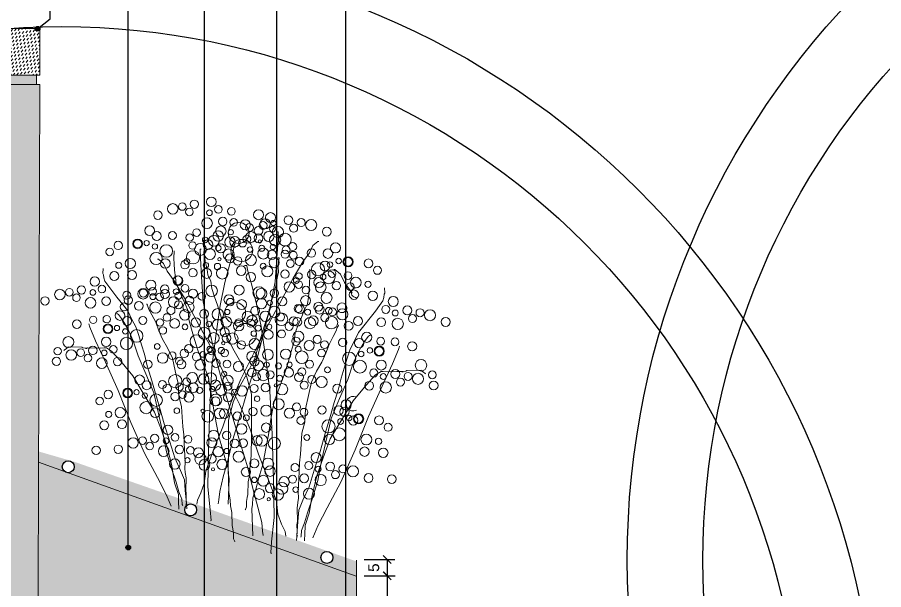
# Model space of a CAD drawing. Header units: metres. Extents: x -325 to 301, y -147 to 149.
# Drawn here: x 14.578 to 17.358, y 61.233 to 63.071 of the extents above; entities that cross this region are included whole.
import ezdxf

# ---------------------------------------------------------------- set-up
doc = ezdxf.new("R2010")
doc.units = ezdxf.units.M
doc.layers.get('Defpoints').update_dxf_attribs({"lineweight": 13})
doc.layers.add('-AUX-TWQ', color=1, linetype='Continuous', plot=False)
doc.layers.add('-AUX_MON', color=3, linetype='Continuous', plot=False)
doc.layers.add('0-TX-1_25', color=7, linetype='Continuous', true_color=0x3f4f7f)
for name, color, linetype in [('02-TRAÇ-D-linia 2', 251, 'Continuous'), ('10-DET-encoixinat', 37, 'Continuous'), ('10-DET_TERRENY_compactat', 252, 'Continuous')]:
    doc.layers.add(name, color=color, linetype=linetype)
doc.layers.add('03-TR-Paviment_08_Natural Stone Bleachers', color=7, linetype='Continuous', lineweight=5, true_color=0xafad9d)
doc.layers.add('3-TR tot_u', color=7, linetype='Continuous', lineweight=5, true_color=0x787878)
for name, color, linetype, lineweight in [('05-VEG-gris 50%', 253, 'Continuous', 18), ('1-CM', 7, 'Continuous', 0), ('2-L-secció', 1, 'Continuous', 0)]:
    doc.layers.add(name, color=color, linetype=linetype, lineweight=lineweight)
doc.styles.get("Standard").update_dxf_attribs({"font": 'arial.ttf'})
doc.dimstyles.new('ISO-25', dxfattribs={"dimtxt": 0.1, "dimasz": 0.1, "dimexe": 0.1, "dimexo": 0.1, "dimgap": 0.1, "dimtad": 1, "dimdec": 0, "dimlfac": 100, "dimzin": 9, "dimtxsty": 'Standard', "dimblk": 'OBLIQUE', "dimcen": 0.1, "dimadec": 0, "dimazin": 0, "dimtfac": 1, "dimtdec": 0, "dimtmove": 0, "dimatfit": 3, "dimldrblk": 'OBLIQUE', "dimfxl": 1, "dimarcsym": 0})

# ---------------------------------------------------------------- blocks, each defined once
blk = doc.blocks.new('ccddddddddddd')
for points in [[(92.17118508927524, 14.45525125507265), (92.1602315818891, 14.54284491715953), (92.14927795156837, 14.71803216030821), (92.08355653705075, 15.02460998017341), (91.9959279843606, 15.39688300667331), (91.9082994312048, 15.81295286351815), (91.77685660263523, 16.29471792606637), (91.64541377406567, 16.79838144592941), (91.49206380639225, 17.34584179753438), (91.36062097735703, 17.91520052356645), (91.22917814878747, 18.52835616283119), (91.11964245792478, 19.14151172060519), (91.09773531928658, 19.6451752409339), (91.08678181190044, 20.01744826603681), (91.08678181190044, 20.1926355920732), (91.10868894960731, 20.19263559160754)], [(90.23240342363715, 20.01744826603681), (90.25431056134403, 20.01744826603681), (90.35289262235165, 19.92985460348427), (90.41861403686926, 19.7765657347627), (90.55005686543882, 19.57947995234281), (90.74722110852599, 19.22910538315773), (90.96629249025136, 18.79113706946373), (91.22917814878747, 18.26557517424226), (91.51397094503045, 17.65241961786523), (91.77685660263523, 17.08306080941111), (91.97402084618807, 16.57939737197012), (92.12737081339583, 16.07573385164142), (92.32453505601734, 15.52827350096777), (92.45597788598388, 15.13410201761872), (92.47788502369076, 14.8713211119175), (92.54360643820837, 14.67423532949761), (92.60932785319164, 14.52094646031037), (92.62028148304671, 14.43335279775783)], [(92.63123499089852, 19.97365143429488), (92.6531421286054, 19.9736514352262), (92.64218862075359, 19.88605777220801), (92.63123499043286, 19.79846410965547), (92.63123499136418, 19.6889720717445), (92.60932785226032, 19.60137840919197), (92.59837434487417, 19.53568312060088), (92.57646720623598, 19.44808954047039), (92.5545600685291, 19.36049587745219), (92.53265293082222, 19.25100375711918), (92.46693151630461, 19.11961326375604), (92.44502437766641, 18.96632439503446), (92.3793029631488, 18.79113706946373), (92.31358154863119, 18.61594982631505), (92.24786013411358, 18.41886404342949), (92.18213872006163, 18.22177834343165), (92.11641730554402, 18.00279418611899), (91.96306733880192, 17.71811482310295), (91.78781023295596, 17.43343546055257), (91.65636740392074, 17.12685764115304), (91.54683171305805, 16.77648307196796), (91.53587808320299, 16.38231158908457), (91.52492457535118, 16.05383539479226), (91.51397094456479, 15.81295286351815), (91.51397094456479, 15.33118780050427), (91.52492457535118, 15.26549251191318), (91.53587808273733, 15.17789884936064), (91.53587808273733, 15.068406812381), (91.54683171305805, 15.00271152332425), (91.55778522137552, 14.93701631762087), (91.55778522090986, 14.67423532949761), (91.56873885169625, 14.60854012332857), (91.5796923590824, 14.52094646077603), (91.5796923590824, 14.41145442333072), (91.59064598940313, 14.37860673852265), (91.60159949725494, 14.35670836362988), (91.60159949678928, 14.3457591352053)], [(91.9630673378706, 19.84226094093174), (92.00688161421567, 19.84226094093174), (92.01783512206748, 19.75466727791354), (92.08355653658509, 19.49188628932461), (92.1711850897409, 19.09771488886327), (92.25881364196539, 18.61594982584938), (92.324535056483, 18.02469264343381), (92.39025647100061, 17.32394342357293), (92.41216360917315, 16.4699052516371), (92.41216360917315, 15.57207033177838), (92.40121010132134, 14.80562582332641), (92.33548868680373, 14.32386076077819), (92.31358154863119, 14.10487660346553), (92.324535056483, 14.09392737504095)], [(93.25558848958462, 19.73276890348643), (93.25558848958462, 19.56853080587462), (93.2446348592639, 19.45903868647292), (93.23368135187775, 19.3276481917128), (93.21177421323955, 19.17435932345688), (93.18986707506701, 19.04296882916242), (93.12414566101506, 18.91157833440229), (93.05842424603179, 18.75828946661204), (92.99270283151418, 18.62689897231758), (92.92698141699657, 18.473610103596), (92.90507427882403, 18.29842277802527), (92.83935286477208, 18.10133707756177), (92.77363145025447, 17.88235292071477), (92.68600289756432, 17.64147038944066), (92.57646720670164, 17.37868940085173), (92.46693151583895, 17.11590849515051), (92.40121010132134, 16.80933067528531), (92.33548868726939, 16.45895602367818), (92.26976727228612, 16.15237828623503), (92.20404585823417, 15.867698923219), (92.11641730554402, 15.60491793509573), (92.05069589149207, 15.38593377778307), (91.9849744765088, 15.21074645221233), (91.9740208457224, 15.07935604080558), (91.9630673378706, 14.99176237778738), (91.9630673378706, 14.45525125507265)], [(94.73401807900518, 19.31669904664159), (94.73401807947084, 19.20720692630857), (94.72306444868445, 19.18530855188146), (94.71211094036698, 19.11961326375604), (94.69020380219445, 19.05391805805266), (94.6244823881425, 18.9663243945688), (94.53685383545235, 18.85683235758916), (94.42731814458966, 18.72544186376035), (94.2958753160201, 18.57215299457312), (94.18633962515742, 18.44076250074431), (94.09871107293293, 18.26557517424226), (94.01108251977712, 18.11228630598634), (93.94536110479385, 17.93709898088127), (93.8796396907419, 17.74001328041777), (93.81391827668995, 17.54292749799788), (93.74819686170667, 17.30204496672377), (93.66056830901653, 17.061162434984), (93.57293975679204, 16.7764830715023), (93.46340406592935, 16.44800687720999), (93.353868374601, 16.09763222653419), (93.22242554603145, 15.72535920049995), (93.11288985563442, 15.39688300620764), (92.98144702613354, 15.13410201808438), (92.89381847390905, 14.93701631762087), (92.87191133527085, 14.71803216077387), (92.85000419709831, 14.52094646077603), (92.83905056677759, 14.41145442379639), (92.82809705892578, 14.3457591352053), (92.82809705939144, 14.33480998966843)], [(92.85000419756398, 14.42240356933326), (92.83905056724325, 14.45525125460699), (92.85000419709831, 14.52094646077603), (92.85000419709831, 14.65233695553616), (92.86095770495012, 14.71803216077387), (92.86095770541579, 14.9808131493628), (92.88286484358832, 15.09030518634245), (92.89381847390905, 15.17789884889498), (92.89381847390905, 15.30928934318945), (92.90477198176086, 15.44067983748391), (92.91572561208159, 15.57207033224404), (92.9266791199334, 15.70346082560718), (92.93763274978846, 15.87864806922153), (92.959539887961, 16.05383539479226), (92.98144702613354, 16.2509210947901), (93.00335416430607, 16.46990525256842), (93.06907557882369, 16.68888940894976), (93.09098271699622, 16.95167039800435), (93.15670413151383, 17.21445130370557), (93.22242554603145, 17.47723229182884), (93.33196123689413, 17.6962164491415), (93.44149692729115, 17.87140369229019), (93.52912548044696, 18.04659101786092), (93.59484689496458, 18.22177834343165), (93.68247544765472, 18.37506721215323), (93.74819686217234, 18.48455933155492), (93.77010400034487, 18.5502545372583), (93.78105750773102, 18.57215299457312), (93.79201113805175, 18.59405136900023), (93.79201113805175, 18.60500059742481)], [(92.91572561208159, 14.40050519490615), (92.92667911946774, 14.42240356933326), (92.93763275025412, 14.53189568873495), (93.00335416430607, 14.68518455792218), (93.06907557928935, 14.88227025792003), (93.17861126968637, 15.18884807731956), (93.28814696054906, 15.51732427207753), (93.37577551277354, 15.91149575449526), (93.59484689496458, 16.74363546911627), (93.77010400034487, 17.13780686911196), (93.94536110525951, 17.51007989514619), (94.0548967961222, 17.81665771501139), (94.16443248651922, 18.03564187232405), (94.29587531555444, 18.25462594628334), (94.38350386824459, 18.3641180661507), (94.40541100688279, 18.37506721215323), (94.41636451426893, 18.37506721261889)], [(93.15670413151383, 14.37860673805699), (93.26623982191086, 14.61948935221881), (93.46340406546369, 14.96986392093822), (93.74819686217234, 15.47352744080126), (94.0548967961222, 16.10858145449311), (94.33968959236518, 16.76553384354338), (94.6244823881425, 17.35679102642462), (94.84355376986787, 17.79475925769657), (94.97499659890309, 18.07943862024695), (94.99690373707563, 18.14513390883803)], [(92.99240053351969, 14.32386076077819), (92.99240053351969, 14.34575913567096), (93.00335416477174, 14.45525125460699), (93.01430767215788, 14.63043849822134), (93.10193622438237, 14.8713211119175), (93.1676576398313, 15.22169568063691), (93.27719332976267, 15.61586716352031), (93.40863615879789, 15.96624173223972), (93.56198612600565, 16.3385147578083), (94.04394316580147, 17.08306080941111), (94.30682882387191, 17.38963862881064), (94.50399306695908, 17.58672432973981), (94.61352875782177, 17.65241961786523), (94.6573430346325, 17.65241961693391), (94.74497158685699, 17.64147038897499), (95.00785724446177, 17.64147038944066), (95.02976438309997, 17.63052116055042), (95.05167152127251, 17.63052116055042)], [(94.74497158685699, 17.64147038897499), (95.10643942793831, 17.64147038850933), (95.12834656564519, 17.65241961739957), (95.41313936142251, 17.65241961786523), (95.41313936188817, 17.64147038897499), (95.43504650052637, 17.64147038897499), (95.43504650052637, 17.63052116008475), (95.44600000791252, 17.61957201454788), (95.45695363823324, 17.61957201454788), (95.45695363823324, 17.60862278658897), (95.47886077594012, 17.59767355816439), (95.48981428472325, 17.58672432880849), (95.50076791457832, 17.57577518327162)]]:
    blk.add_lwpolyline(points)
for centre, radius in [((92.50731832021847, 20.78011920209974), 0.09914972109653161), ((92.35396835301071, 20.62683025095612), 0.0797138132272792), ((92.8620486264117, 20.71819748636335), 0.08827586927244695), ((93.11398077663034, 20.6634514266625), 0.07971381322727139), ((93.31114502064884, 20.60870544845238), 0.1100385761945846), ((91.51054347259924, 20.53923658793792), 0.1038774050785438), ((92.08012906461954, 20.59398264810443), 0.07971381322727139), ((92.54017896577716, 20.5501858163625), 0.05896654791170974), ((92.9606308103539, 20.55395938875154), 0.07971381322727139), ((93.6178449545987, 20.466365726199), 0.08827588449571261), ((91.19289002986625, 20.37499849172309), 0.05475392728177474), ((91.3681471357122, 20.353100115899), 0.1078442209085107), ((91.78438276099041, 20.32025251351297), 0.1038774050785438), ((91.91582559002563, 20.14506518794224), 0.2190155618666085), ((92.02536128088832, 20.3640493452549), 0.0797138132272792), ((92.2553861704655, 20.37499849079177), 0.08828397434522552), ((92.58399324212223, 20.33120165998116), 0.1116622003345008), ((91.09430784732103, 20.18886201875284), 0.1179330192981251), ((91.28051858302206, 20.09031912824139), 0.1078442962242974), ((91.49958996474743, 20.19981116522104), 0.09029159687583978), ((91.65184901002795, 20.06842075381428), 0.1122136528435823), ((92.08012906461954, 20.15601441636682), 0.05474597743621246), ((92.34301472222432, 20.06842075381428), 0.1094920372972297), ((92.7963272118941, 20.12694030348212), 0.0797138132272792), ((93.78214843012393, 20.13788953144103), 0.100948621194932), ((90.94095788057894, 20.03557306807488), 0.131875252192638), ((91.4667291957885, 19.98082709126174), 0.03284760294668843), ((91.82819703733549, 19.93703025951982), 0.083391818526349), ((92.09108269494027, 19.94797948841006), 0.1094920372972297), ((92.93872367218137, 20.01744826603681), 0.07742317901411151), ((93.30019139032811, 20.0502958688885), 0.08341479203162756), ((93.6287984624505, 20.02839749492705), 0.09355456895831013), ((90.77556348359212, 19.89323342777789), 0.08359032011394589), ((91.19289003079757, 19.87133497092873), 0.05475392728177474), ((91.42291491990909, 19.83848736807704), 0.0619504096055185), ((92.33206121437252, 19.81658899364993), 0.05896647138640877), ((92.55113259609789, 19.88228419935331), 0.100948621194932), ((92.8730022571981, 19.85321016889066), 0.07742319637127354), ((93.42068071104586, 19.72181967506185), 0.1313904942115585), ((93.66165923094377, 19.80941333761439), 0.05583111220221605), ((93.83691633632407, 19.87510854331776), 0.05475392728177474), ((94.02312694909051, 19.85321016935632), 0.100948621194932), ((94.02312694909051, 19.85321016935632), 0.08552993772729109), ((94.4284090665169, 19.80941333761439), 0.08827588449571261), ((90.6233044383116, 19.58665560837835), 0.08830179011489034), ((90.92891338979825, 19.72899533063173), 0.083391818526349), ((91.20384353818372, 19.70709687424824), 0.0979638998719097), ((92.08012906461954, 19.60855406522751), 0.09355464613128266), ((93.6287984624505, 19.5575815779157), 0.1281631355179718), ((93.6287984624505, 19.5575815779157), 0.1281631355179718), ((94.6036661718972, 19.66707361536101), 0.0797138132272792), ((90.08658734429628, 19.50710891373456), 0.09914972109653161), ((92.98253794806078, 19.51378474617377), 0.05896654791170974), ((93.43163421889767, 19.45903868600726), 0.100948621194932), ((94.16552340891212, 19.43714031158015), 0.1078442209085107), ((89.5993650695309, 19.32097235973924), 0.07971381322727139), ((89.93323737708852, 19.35381996259093), 0.0797138132272792), ((90.11944799032062, 19.27717552846298), 0.05896654791170974), ((90.36042650975287, 19.32097235973924), 0.08827586927244695), ((90.62493505468592, 19.27813989901915), 0.06916781482529323), ((90.91905074194074, 19.31292547378689), 0.08759366280770564), ((91.29147209087387, 19.35672230552882), 0.1143168244103129), ((91.83915054472163, 19.35672230552882), 0.09914972109653161), ((92.2334790318273, 19.29102701693773), 0.1209383224137713), ((94.40650192834437, 19.39334348030388), 0.06385108598971867), ((89.54459728533402, 19.09103905688971), 0.0797138132272792), ((89.83465519361198, 19.10198820289224), 0.08828397434522552), ((90.1632622666657, 19.05819137161598), 0.1116622003345008), ((90.62432604283094, 19.10091247688979), 0.07971381322727139), ((90.82149028638378, 19.04616649914533), 0.1100385761945846), ((93.15546696865931, 19.10642892122269), 0.09914972109653161), ((94.12170913256705, 19.19625778030604), 0.09355468922416664), ((94.49413048103452, 19.1634100950323), 0.09355468922416664), ((90.47097607562318, 18.99142043991014), 0.07971381322727139), ((91.12819022033364, 18.90382677689195), 0.08827588449571261), ((91.39991686027497, 18.88590638805181), 0.1139313534327422), ((93.00211700191721, 18.95313997007906), 0.0797138132272792), ((93.4293061341159, 18.92029236769304), 0.08827586927244695), ((94.89874616917223, 19.0372787155211), 0.09914972109653161), ((90.95698824804276, 18.73876838758588), 0.0928042669996929), ((92.07780097937211, 18.74133146926761), 0.1038774050785438), ((92.64738657139242, 18.79607752989978), 0.07971381322727139), ((93.18832761468366, 18.87649553595111), 0.05896654791170974), ((93.52788831666112, 18.75605427054688), 0.07971381322727139), ((93.68123828433454, 18.86554630752653), 0.07971381322727139), ((93.87840252742171, 18.81080033024773), 0.1100385761945846), ((94.74539620196447, 18.88398976437747), 0.0797138132272792), ((94.93160681519657, 18.80734532978386), 0.05896654791170974), ((95.17258533509448, 18.85114216106012), 0.08827586927244695), ((95.42451748484746, 18.79639610135928), 0.07971381322727139), ((95.62168172886595, 18.74165012408048), 0.1100385761945846), ((91.1184052946046, 18.51517173880711), 0.1179330192981251), ((91.21698747761548, 18.70130821038038), 0.05475392728177474), ((91.39224458299577, 18.67940983595327), 0.1078442209085107), ((91.80848020780832, 18.64656223310158), 0.1038774050785438), ((91.93992303684354, 18.47137490753084), 0.2190155618666085), ((92.04945872724056, 18.69035906484351), 0.0797138132272792), ((92.90353481797501, 18.70130821038038), 0.08828397434522552), ((93.23214189056307, 18.65751137910411), 0.1116622003345008), ((94.18510246183723, 18.66846060752869), 0.08827588449571261), ((94.64681401941925, 18.63215800421312), 0.08828397434522552), ((94.97542109200731, 18.5883611724712), 0.1116622003345008), ((95.27116751810536, 18.68690406344831), 0.07971381322727139), ((95.92838166281581, 18.59931040136144), 0.08827588449571261), ((90.96505532739684, 18.36188278766349), 0.131875252192638), ((91.30461603077129, 18.41662884736434), 0.1078442962242974), ((91.523687412031, 18.5261208852753), 0.09029159687583978), ((91.67594645684585, 18.39473047340289), 0.1122136528435823), ((92.10422651190311, 18.48232413595542), 0.05474597743621246), ((92.99116337066516, 18.39473047340289), 0.1094920372972297), ((90.79966093041003, 18.21954314783216), 0.08359032011394589), ((91.49082664307207, 18.30713681038469), 0.03284760294668843), ((91.85229448415339, 18.26333997910842), 0.083391818526349), ((92.11518014175817, 18.27428920799866), 0.1094920372972297), ((93.19928124500439, 18.20859391894192), 0.100948621194932), ((93.3635847195983, 18.3290351848118), 0.0797138132272792), ((93.50598117848858, 18.21954314783216), 0.07742317901411151), ((93.86744889710099, 18.25239075068384), 0.08341479203162756), ((94.19605596922338, 18.23049237625673), 0.09355456895831013), ((94.3494059368968, 18.33998441323638), 0.100948621194932), ((94.62448251107708, 18.25462594581768), 0.07742319637127354), ((94.90927530638874, 18.23272757232189), 0.07743792491863587), ((90.95301083661616, 18.055305050686), 0.083391818526349), ((91.22794098593295, 18.03340659337118), 0.0979638998719097), ((91.21698747761548, 18.19764469005167), 0.05475392728177474), ((91.447012366727, 18.16479708813131), 0.0619504096055185), ((92.98020986327901, 18.14289871323854), 0.05896647138640877), ((93.44025976397097, 18.055305050686), 0.07742319637127354), ((94.40417384309694, 18.07720342511311), 0.05475392728177474), ((94.59038445679471, 18.05530505022034), 0.100948621194932), ((94.59038445679471, 18.05530505022034), 0.08552993772729109), ((95.2488358868286, 18.13418468041345), 0.09029159687583978), ((90.64740188512951, 17.91296532796696), 0.08830179011489034), ((92.10422651190311, 17.93486378435045), 0.09355464613128266), ((93.9879382182844, 17.92391455639154), 0.1313904942115585), ((94.22891673771665, 18.01150821940973), 0.05583111220221605), ((93.54979545529932, 17.71587962796912), 0.05896654791170974), ((94.19605596968904, 17.75967645877972), 0.1281631355179718), ((94.19605596968904, 17.75967645877972), 0.1281631355179718), ((94.62203529756516, 17.77874510781839), 0.09914972109653161), ((95.41313948435709, 17.7509624264203), 0.1143169033563484), ((90.51421286957338, 17.58087944658473), 0.131875252192638), ((90.85377357294783, 17.63562550675124), 0.1078442962242974), ((91.22510399948806, 17.61372713185847), 0.1122136528435823), ((91.56246991548687, 17.56578805856407), 0.1038774050785438), ((92.13205550750718, 17.62053411826491), 0.07971381322727139), ((92.40589479589835, 17.6533817211166), 0.0797138132272792), ((92.59210540866479, 17.57673728698865), 0.05896654791170974), ((92.97846367675811, 17.58720544259995), 0.08827586927244695), ((93.23039582651109, 17.53245938289911), 0.07971381322727139), ((94.4686853303574, 17.62545615714043), 0.0797138132272792), ((94.65489594358951, 17.54881172254682), 0.05896654791170974), ((94.89587446348742, 17.59260855335742), 0.08827586927244695), ((95.14780661370605, 17.53786249365658), 0.07971381322727139), ((95.34497085725889, 17.48311651591212), 0.1100385761945846), ((95.63221086654812, 17.55387672642246), 0.07742319637128761), ((90.3488184735179, 17.43853980628774), 0.08359032011394589), ((90.76614501979202, 17.41664134990424), 0.05475392728177474), ((90.99616990983486, 17.38379374658689), 0.0619504096055185), ((91.2448164736852, 17.40154996141791), 0.05475392728177474), ((91.4200735790655, 17.37965158652514), 0.1078442209085107), ((91.8363092043437, 17.34680398320779), 0.1038774050785438), ((92.07728772377595, 17.39060081494972), 0.0797138132272792), ((92.30731261335313, 17.40154996095225), 0.08828397434522552), ((92.63591968500987, 17.35775312967598), 0.1116622003345008), ((93.07704585976899, 17.4229673454538), 0.07971381322727139), ((93.42756007006392, 17.47771340515465), 0.1100385761945846), ((93.73426000401378, 17.33537368290126), 0.08827588449571261), ((94.37010314781219, 17.37362439604476), 0.08828397434522552), ((94.69871022040024, 17.32982756523415), 0.1116622003345008), ((94.99445664696395, 17.42837045621127), 0.07971381322727139), ((95.65167079120874, 17.34077679365873), 0.08827588449571261), ((90.5021683787927, 17.27430170960724), 0.083391818526349), ((90.77709852810949, 17.25240325229242), 0.0979638998719097), ((91.30848026368767, 17.18208481417969), 0.1179330192981251), ((91.55151640810072, 17.22636263491586), 0.09029159687583978), ((92.13205550797284, 17.18256588606164), 0.05474597743621246), ((92.55718713905662, 17.0616435483098), 0.1094920372972297), ((92.91274226177484, 16.99594826018438), 0.0797138132272792), ((93.89856347907335, 17.0068974881433), 0.100948621194932), ((91.03998418571427, 16.97404988575727), 0.03284760294668843), ((92.04236945323646, 16.930253054481), 0.083391818526349), ((92.3052551113069, 16.94120228243992), 0.1094920372972297), ((92.76530501246452, 16.87550699478015), 0.100948621194932), ((93.05513872113079, 16.88645622273907), 0.07742317901411151), ((93.41660643927753, 16.91930382605642), 0.08341479203162756), ((93.74521351233125, 16.89740545116365), 0.09355456895831013), ((91.90531620429829, 16.80981178861111), 0.05896647138640877), ((92.98941730661318, 16.72221812605858), 0.07742319637127354), ((93.77807428082451, 16.67842129431665), 0.05583111220221605), ((93.95333138620481, 16.74411650048569), 0.05475392728177474), ((94.13954199897125, 16.72221812512726), 0.100948621194932), ((94.13954199897125, 16.72221812512726), 0.08552993772729109), ((94.54482411639765, 16.67842129431665), 0.08827588449571261), ((92.29430148098618, 16.60177685972303), 0.09355464613128266), ((93.53709576139227, 16.59082763129845), 0.1313904942115585), ((93.74521351186559, 16.42658953461796), 0.1281631355179718), ((93.74521351186559, 16.42658953461796), 0.1281631355179718), ((94.72008122131228, 16.53608157159761), 0.0797138132272792), ((91.82854656875134, 16.30614826828241), 0.08759366280770564), ((92.10772894509137, 16.34994510002434), 0.09914972109653161), ((92.20096791768447, 16.34994510002434), 0.1143168244103129), ((92.44765144772828, 16.28424981143326), 0.1209383224137713), ((93.09895299747586, 16.38279270287603), 0.05896654791170974), ((93.54804926877841, 16.32804664317518), 0.100948621194932), ((94.28193845879287, 16.30614826828241), 0.1078442209085107), ((94.52291697775945, 16.26235143747181), 0.06385108598971867), ((91.73098611226305, 16.03938929410651), 0.1100385761945846), ((93.2718820180744, 15.97543687839061), 0.09914972109653161), ((94.23812418198213, 16.0652657370083), 0.09355468922416664), ((94.61054553091526, 16.03241805126891), 0.09355468922416664), ((92.03768604714423, 15.89704957138747), 0.08827588449571261), ((92.30941268615425, 15.87912918301299), 0.1139313534327422), ((92.84469276247546, 15.78930032392964), 0.07971381322727139), ((93.11853205086663, 15.82214792724699), 0.0797138132272792), ((93.54572118353099, 15.7893003243953), 0.08827586927244695), ((91.86648407392204, 15.73199118301272), 0.0928042669996929), ((92.34637937927619, 15.73455426469445), 0.1038774050785438), ((93.30474266409874, 15.74550349265337), 0.05896654791170974), ((93.64430336654186, 15.62506222724915), 0.07971381322727139), ((93.79765333421528, 15.73455426422879), 0.07971381322727139), ((93.9948175768368, 15.67980828741565), 0.1100385761945846), ((92.02872593747452, 15.57031616708264), 0.05475392728177474), ((92.20398304238915, 15.54841779312119), 0.1078442209085107), ((92.62021866859868, 15.51557018980384), 0.1038774050785438), ((92.78992497874424, 15.55936702108011), 0.0797138132272792), ((93.01994986785576, 15.5703161675483), 0.08828397434522552), ((93.34855694044381, 15.52651933580637), 0.1116622003345008), ((94.30151751171798, 15.53746856376529), 0.08827588449571261), ((94.76322906883433, 15.50116596091539), 0.08828397434522552), ((92.116354489699, 15.28563680453226), 0.1078442962242974), ((92.33542587142438, 15.39512884197757), 0.09029159687583978), ((92.48768491717055, 15.26373843010515), 0.1122136528435823), ((92.57106118137017, 15.38417969550937), 0.1179330192981251), ((92.8446927620098, 15.35133209312335), 0.05474597743621246), ((93.10757842008024, 15.26373842963949), 0.1094920372972297), ((92.30256510339677, 15.17614476708695), 0.03284760294668843)]:
    blk.add_circle(centre, radius)
blk = doc.blocks.new('_Oblique')
at = {"color": 0, "lineweight": -2}
blk.add_line((-0.499999999995058, -0.4999999998130015), (0.500000000028669, 0.500000000163238), dxfattribs=at)
blk = doc.blocks.new('*D593')
at = {"layer": '0-TX-1_25', "color": 0, "lineweight": -2, "transparency": 16777216}
for p, q in [((15.6903336528989, 61.33022560925589), (15.78926757527432, 61.33022560925589)), ((15.76426757527432, 61.33022560925589), (15.76426757527432, 61.27773797242033)), ((15.69056515874817, 61.27773797242033), (15.78926757527432, 61.27773797242033))]:
    blk.add_line(p, q, dxfattribs=at)
at = {"layer": 'Defpoints', "color": 0, "transparency": 16777216}
for p in [(15.6653336528989, 61.33022560925589), (15.66556515874817, 61.27773797242033), (15.76426757527432, 61.27773797242033)]:
    blk.add_point(p, dxfattribs=at)
at = {"layer": '0-TX-1_25', "color": 0, "lineweight": -2, "transparency": 16777216, "xscale": 0.025, "yscale": 0.025, "zscale": 0.025}
for p, rotation in [((15.76426757527432, 61.33022560925589), 90), ((15.76426757527432, 61.27773797242033), 270)]:
    blk.add_blockref('_Oblique', p, dxfattribs=dict(at, rotation=rotation))
at = {"layer": '0-TX-1_25', "color": 0, "transparency": 16777216, "insert": (15.72146914416929, 61.30398179083809), "char_height": 0.035, "attachment_point": 5, "rotation": 90}
blk.add_mtext('5', dxfattribs=at)
blk = doc.blocks.new('*D594')
at = {"layer": '0-TX-1_25', "color": 0, "lineweight": -2, "transparency": 16777216}
for p, q in [((15.70562060223804, 61.27773797242035), (15.78960568105726, 61.27773797242035)), ((15.76460568105726, 61.27773797242035), (15.76460568105726, 60.68227888359783)), ((15.69090326453089, 60.68227888359783), (15.78960568105726, 60.68227888359783))]:
    blk.add_line(p, q, dxfattribs=at)
at = {"layer": 'Defpoints', "color": 0, "transparency": 16777216}
for p in [(15.68062060223804, 61.27773797242035), (15.66590326453089, 60.68227888359783), (15.76460568105726, 60.68227888359783)]:
    blk.add_point(p, dxfattribs=at)
at = {"layer": '0-TX-1_25', "color": 0, "lineweight": -2, "transparency": 16777216, "xscale": 0.025, "yscale": 0.025, "zscale": 0.025}
for p, rotation in [((15.76460568105726, 61.27773797242035), 90), ((15.76460568105726, 60.68227888359783), 270)]:
    blk.add_blockref('_Oblique', p, dxfattribs=dict(at, rotation=rotation))
at = {"layer": '0-TX-1_25', "color": 0, "transparency": 16777216, "insert": (15.72180724995222, 60.98000842800908), "char_height": 0.035, "attachment_point": 5, "rotation": 90}
blk.add_mtext('55', dxfattribs=at)
blk = doc.blocks.new('POINT')
at = {"layer": '0-TX-1_25'}
h = blk.add_hatch(dxfattribs=at)
h.set_pattern_fill('ANGLE', color=256)
h.set_pattern_definition([(0, (-83.74681484067048, -12.72584030761209), (0, 6.985), [5.08, -1.905]), (90, (-83.74681484067048, -12.72584030761209), (-6.985, 4.277078946022131e-16), [5.08, -1.905])])
edge = h.paths.add_edge_path()
edge.add_arc((0, 0), 0.0075, 0, 360)
h = blk.add_hatch(color=256, dxfattribs=at)
h.dxf.hatch_style = 1
edge = h.paths.add_edge_path()
edge.add_arc((0, 0), 0.0075, 0, 360)
blk.add_circle((0, 0), 0.0075, dxfattribs=at)

msp = doc.modelspace()

# ---------------------------------------------------------------- hatches: boundary and pattern name
at = {"layer": '03-TR-Paviment_08_Natural Stone Bleachers'}
h = msp.add_hatch(dxfattribs=at)
h.set_pattern_fill('DASH', color=256, scale=0.00261084835718732, angle=232.9999999997388, style=0, double=1)
h.set_pattern_definition([(232.9999999997388, (-93.40594947859178, 31.29649267421355), (0.001631532312413318, -0.01160895561722124), [0.00828944353406974, -0.00828944353406974])])
h.paths.add_polyline_path([(14.6493249921292, 62.88450261728909), (14.6493249921292, 63.03450261728909), (13.84932499212921, 63.03450261728909), (13.84932499212921, 62.88450261728909)])
at = {"layer": '10-DET-encoixinat'}
h = msp.add_hatch(dxfattribs=at)
h.set_pattern_fill('CROSS', color=256, scale=0.04999999999999997, angle=91.66889548920817)
h.set_pattern_definition([(135.910817346098, (4.183631945725898, 57.10419089950056), (-0.01767543594103214, -0.000281005861983161), [0.006249999999999993, -0.01874999999999998]), (225.9108173460979, (4.183561692804465, 57.1086097575947), (0.000281005861983161, -0.01767543594103215), [0.006249999999999993, -0.01874999999999998])])
edge = h.paths.add_edge_path()
edge.add_line((15.66559132861622, 60.68663822857579), (15.66534816617679, 61.27698111374578))
edge.add_line((15.66534844575789, 61.27698189260717), (14.64569789371077, 61.64299698529967))
edge.add_line((14.64569789371077, 61.64299698529967), (14.64386861659859, 61.01686072560786))
edge.add_line((14.64386861659859, 61.01686072560786), (15.54026120917396, 60.71806304814311))
edge.add_arc((15.8090549287584, 61.52444380919833), 0.8499999973459038, 251.5650426997848, 260.283065667673)
at = {"layer": '10-DET_TERRENY_compactat'}
h = msp.add_hatch(dxfattribs=at)
h.set_pattern_fill('HEX', color=256, scale=0.002, angle=0.5782318252177278)
h.set_pattern_definition([(0.5782318252177278, (-4.430609148827282, -0.6600992834015429), (-0.000110995747240735, 0.01099796253877573), [0.00635, -0.0127]), (120.5782318252177, (-4.430609148827282, -0.6600992834015429), (-0.00946901707482901, -0.005595106406210373), [0.00635, -0.0127]), (60.57823182521773, (-4.424259472196562, -0.6600351999770107), (-0.009580012822069743, 0.00540285613256535), [0.00635, -0.0127])])
edge = h.paths.add_edge_path(flags=16)
edge.add_arc((15.13375468531377, 61.48939863319401), 0.01914789983742438, 0, 360)
edge = h.paths.add_edge_path(flags=16)
edge.add_arc((15.57095803975802, 61.33659842432058), 0.01914789983742438, 0, 360)
edge = h.paths.add_edge_path()
edge.add_line((15.66534816581459, 61.27698199309599), (15.66532866549348, 61.32432432050732))
edge.add_line((15.66532866549348, 61.32432432050732), (15.65391278467387, 61.32819283398337))
edge.add_line((15.65391278467387, 61.32819283398337), (15.1834549792033, 61.49581580242622))
edge.add_line((15.1834549792033, 61.49581580242622), (14.76004077930694, 61.64387376372542))
edge.add_line((14.76004077930694, 61.64387376372542), (14.64579703585765, 61.67693197120805))
edge.add_line((14.64579703585765, 61.67693197120805), (14.64569789371077, 61.64299698529967))
edge.add_line((14.64569789371077, 61.64299698529967), (14.71812235000605, 61.61699940796211))
edge.add_line((14.71812235000605, 61.61699940796211), (14.72875111759471, 61.61308626443287))
edge.add_arc((14.74099641258473, 61.62780682212585), 0.01914789983745509, -90.66853826899592, 230.2446249329114, ccw=False)
edge.add_line((14.74077299624497, 61.60866022573578), (15.39247250599735, 61.36872707277766))
edge.add_line((15.39247250599735, 61.36872707277766), (15.60980430671355, 61.2969200892374))
edge.add_line((15.60980430671355, 61.2969200892374), (15.66534816581459, 61.27698199309599))
at = {"layer": '3-TR tot_u'}
h = msp.add_hatch(dxfattribs=at)
h.set_pattern_fill('AR-CONC', color=256, scale=8.999999999999999e-05, angle=89.12013604502302)
h.set_pattern_definition([(139.120136045023, (-69.52965147450038, 41.73628896827855), (0.001686133734558681, 0.01637265856101822), [0.0017145, -0.0188595]), (84.12013604502302, (-69.52965147450038, 41.73628896827855), (-0.01724179617372197, -0.00290748711466006), [0.0013716, -0.0150876525753]), (189.571580745023, (-69.52951096374971, 41.73765335211002), (-0.01555566173899593, 0.01346517139233876), [0.001457100792, -0.016028122014]), (135.304336045023, (-69.53422293542006, 41.73635917554213), (0.004158003480228345, 0.0243361331650143), [0.00257175, -0.02828925]), (185.755693655023, (-69.533876437617, 41.73838718487051), (-0.02193762528519581, 0.02170580378220735), [0.0021856520826, -0.0240422047344]), (80.30428721502301, (-69.53422293542006, 41.73635917554213), (-0.02193762528408031, 0.02170580378340302), [0.0020573970363, -0.0226313758728]), (110.120136045023, (-69.53304496655834, 41.73862735418608), (0.009412318671021732, 0.01350235245712325), [0.001714499999999998, -0.01885949999999997]), (55.12013604502305, (-69.53304496655834, 41.73862735418608), (-0.01648954995488549, 0.005816080520404791), [0.0013716, -0.0150876]), (160.571581045023, (-69.53226060666451, 41.73975255022359), (-0.007077231369881504, 0.01931843294841979), [0.001457100791999999, -0.01602809438399998]), (126.620136045023, (-69.52965147450038, 41.73628896827855), (-0.007604787665115693, 0.0003947993495843407), [0, -0.01490472, 0, -0.0153162, 0, -0.01514475]), (96.620136045023, (-69.52965147450038, 41.73628896827855), (-0.00892284167387205, 0.006151513382976603), [0, -0.00873252, 0, -0.01456182, 0, -0.005772150000000001]), (56.62013604502302, (-69.52972975559929, 41.7311917893531), (0.0007029168097867468, 0.01219379739058277), [0, -0.005715, 0, -0.0178308, 0, -0.0236601]), (46.62013604502302, (-69.5297648592311, 41.72890605889327), (-0.002083394992122018, 0.01336519464819413), [0, -0.0074295, 0, -0.01184148, 0, -0.0168021])])
h.paths.add_polyline_path([(14.63944004635426, 62.85450261721964), (14.6393249921292, 62.88450261728909), (13.84935044556869, 62.88481547844184), (13.84929953868973, 62.85418975624266)])
h = msp.add_hatch(dxfattribs=at)
h.set_pattern_fill('AR-CONC', color=256, scale=0.0002, angle=90.26641431039367)
h.set_pattern_definition([(140.2664143103937, (-10.32637749958017, -6.962860002038013), (0.003018358551071247, 0.03645136258436954), [0.00381, -0.04191]), (85.26641431039367, (-10.32637749958017, -6.962860002038013), (-0.03817818106754276, -0.007226282933233686), [0.003048, -0.033528116834]), (190.7178590103937, (-10.32612597038122, -6.959822398242522), (-0.03515982095845395, 0.02922507956224307), [0.00323800176, -0.03561804892000001]), (136.4506143103937, (-10.33653738974719, -6.962907243905789), (0.00815628255818146, 0.05425431968784703), [0.005715, -0.062865]), (186.9019719203937, (-10.33585770498082, -6.958386054638709), (-0.04970546584793135, 0.04725021761608914), [0.004857004628, -0.053427121632]), (81.45056548039366, (-10.33653738974719, -6.962907243905789), (-0.04970546584550613, 0.04725021761879526), [0.004571993414, -0.050291946384]), (111.2664143103937, (-10.33402103813932, -6.957815488355337), (0.02031182351307306, 0.03041765279537408), [0.00381, -0.04191]), (56.2664143103937, (-10.33402103813932, -6.957815488355337), (-0.03689466829018208, 0.01218898497184377), [0.003048, -0.033528]), (161.7178593103937, (-10.33232838616968, -6.955280683956829), (-0.01658284496692729, 0.04260663769872181), [0.003238001759999998, -0.03561798751999996]), (127.7664143103937, (-10.32637749958017, -6.962860002038013), (-0.01691369723239765, 0.0005390813352213942), [0, -0.0331216, 0, -0.034036, 0, -0.033655]), (97.76641431039367, (-10.32637749958017, -6.962860002038013), (-0.02009803784807661, 0.01327062430379522), [0, -0.0194056, 0, -0.0323596, 0, -0.012827]), (57.76641431039366, (-10.3263248248976, -6.974188279574236), (0.001019642850235293, 0.02712315336894964), [0, -0.0127, 0, -0.039624, 0, -0.052578]), (47.76641431039366, (-10.32630120396371, -6.979268224657758), (-0.005222997154178432, 0.02960187044262312), [0, -0.01651, 0, -0.0263144, 0, -0.037338])])
h.paths.add_polyline_path([(14.64992761103436, 62.85268300121524), (14.34220383315634, 62.85632223336292), (14.34264138515025, 60.60713526001959), (12.692615572377, 60.6071282872459), (12.692731465889, 60.25767114807827), (14.99267351913299, 60.25758832380711), (14.99267351913299, 60.6077125626276), (14.64267841253942, 60.6094703346636)])

# ---------------------------------------------------------------- linework, layer by layer
at = {"layer": '-AUX-TWQ'}
for radius in [2.615597345003735, 2.372990630932932]:
    msp.add_circle((14.71986376630736, 60.66766706069893), radius, dxfattribs=at)
at = {"layer": '-AUX_MON'}
for radius in [2.615597345003735, 2.372990630932932]:
    msp.add_circle((19.15047291513465, 61.32776634410048), radius, dxfattribs=at)
at = {"layer": '0-TX-1_25'}
for points in [[(14.64278121854216, 63.03382319469138), (14.68339064535386, 63.06588503738728), (14.68359152989136, 63.1545856540799)], [(14.93358897422843, 61.36837592671992), (14.93358897425997, 63.1544200007101)], [(15.17801991825799, 60.0762265109762), (15.17783136869757, 63.15225452145403)], [(15.41009490986926, 60.60030804269383), (15.4100949086979, 63.1544200007101)], [(15.63171548877324, 60.23450935513148), (15.63171548820588, 63.1544200007101)]]:
    msp.add_lwpolyline(points, dxfattribs=at)
at = {"layer": '02-TRAÇ-D-linia 2'}
for centre in [(14.74099641258471, 61.62780682212582), (15.13375468531377, 61.48939863319401), (15.57095803975802, 61.33659842432058)]:
    msp.add_circle(centre, 0.01914789983742415, dxfattribs=at)
at = {"layer": '05-VEG-gris 50%'}
for p, q in [((15.59302539224587, 62.26085599428012), (15.59690842809937, 62.2609726037827)), ((15.59690842809937, 62.2609726037827), (15.61484833140708, 62.24597138827636)), ((15.61484833140708, 62.24597138827636), (15.62731338185109, 62.21915079662546)), ((15.62731338185109, 62.21915079662546), (15.65166066665984, 62.1849170397964))]:
    msp.add_line(p, q, dxfattribs=at)
for centre, major_axis, ratio, start_param, end_param in [((15.66460558897666, 62.18657881356745), (0.01107225302310466, 0.01107225302310467), 0.9999999999998086, 7.01646730375962, 10.26283744236119), ((15.5698960128691, 62.16962228072776), (-0.01243248633716904, 0.01243248633716904), 0.9999999999999873, 3.957012353762727, 10.24019766094231), ((15.4845267509561, 62.13403617390401), (-0.00999539769624609, 0.009995397696246088), 0.9999999999999041, 3.957012353762735, 10.24019766094232), ((15.54353070477806, 62.14163557728722), (0.009995397696247042, 0.009995397696247042), 0.9999999999998405, 5.527808680557567, 11.81099398773715), ((15.57694447026438, 62.12904154914401), (-0.00739387658537877, 0.00739387658537877), 0.9999999999996687, 3.957012353762855, 10.24019766094244), ((15.61942473738305, 62.1380872357168), (-0.01106900278179258, 0.01106900278179258), 0.9999999999999816, 3.957012353762752, 10.24019766094234), ((15.47604308682344, 62.09298901804692), (0.009995397696247042, 0.009995397696247042), 0.9999999999998405, 5.527808680557567, 11.81099398773715), ((15.52739751138575, 62.09647370441786), (0.01107001908527282, 0.01107001908527282), 0.9999999999999288, 5.527808680557588, 11.81099398773717), ((15.58587617506124, 62.09045987119868), (-0.0140014390830745, 0.0140014390830745), 0.9999999999999554, 3.957012353762751, 10.24019766094234), ((15.64077380099184, 62.08026267015345), (-0.009995397696246286, 0.009995397696246286), 0.9999999999999905, 3.957012353762689, 10.24019766094228), ((15.65594569765813, 61.83047470925345), (0.0165359746145884, 0.0165359746145884), 0.9999999999999302, 6.646922422501919, 10.63238232361885), ((15.62738723526559, 61.804364657588), (0.01048147691433747, 0.01048147691433747), 0.9999999999999023, 5.527808680557614, 11.8109939877372), ((15.65544270011447, 61.77606975552595), (0.01045658659444146, 0.01045658659444146), 0.9999999999999806, 5.527808680557573, 11.81099398773716)]:
    msp.add_ellipse(centre, major_axis=major_axis, ratio=ratio, start_param=start_param, end_param=end_param, dxfattribs=at)
at = {"layer": '1-CM'}
for points in [[(14.6493249921292, 63.03450261728909), (14.6493249921292, 62.88450261728909), (13.84932499212921, 62.88450261728909), (13.84932499212921, 63.03450261728909)], [(14.63944004635426, 62.85450261721964), (14.6393249921292, 62.88450261728909), (13.84935044556869, 62.88450261728909), (13.84929953868973, 62.85450261739543)], [(12.69269852510281, 60.25767114928513), (14.992673519133, 60.25758832260023), (14.99267351913299, 60.6077125626276), (14.64267351913299, 60.6077953893125), (14.64944004640232, 62.85450261718283), (14.34269139778838, 62.85450261739533), (14.34264138515025, 60.60713526001959), (12.69264851316318, 60.60712828483217)]]:
    msp.add_lwpolyline(points, close=True, dxfattribs=at)
msp.add_lwpolyline([(14.64569789371077, 61.64299698529967), (15.66534816581459, 61.27698199309599)], dxfattribs=at)
at = {"layer": '2-L-secció'}
msp.add_line((15.66565961557572, 61.3278410447014), (15.66630992249662, 58.94205635314208), dxfattribs=at)

# ---------------------------------------------------------------- block references
at = {"layer": '0-TX-1_25'}
for p in [(14.64278121854216, 63.03382319469138), (14.93358897422843, 61.36837592671992)]:
    msp.add_blockref('POINT', p, dxfattribs=at)
at = {"layer": '05-VEG-gris 50%'}
for p, xscale, yscale, zscale, rotation in [((29.26563828799166, 58.8719565808085), -0.1531483815836124, 0.1531483815836124, 0.1531481441427297, 358.2798926482685), ((0.5844330627921916, 58.63151868761388), 0.1612088227195918, 0.1612088227195918, 0.1612085727818207, 1.720107351731523)]:
    msp.add_blockref('ccddddddddddd', p, dxfattribs=dict(at, xscale=xscale, yscale=yscale, zscale=zscale, rotation=rotation))

# ---------------------------------------------------------------- dimensions: what is measured, and where the dimension line sits
at = {"layer": '0-TX-1_25'}
dim = msp.add_linear_dim(base=(15.76426757527432, 61.27773797242033), p1=(15.66533365289889, 61.33022560925586), p2=(15.66556515874817, 61.2777379724203), angle=90, dimstyle='ISO-25', override={"dimtxt": 0.035, "dimasz": 0.025, "dimexe": 0.025, "dimexo": 0.025, "dimgap": 0.025, "dimblk1": 'Oblique', "dimblk2": 'Oblique', "dimsah": 1, "dimfxl": 0.1, "dimfxlon": 1, "dimarcsym": 1}, dxfattribs=at)
dim.commit()
dim.dimension.update_dxf_attribs({"geometry": '*D593', "text_midpoint": (15.76426757527434, 61.30398179083809), "dimtype": 160})
dim = msp.add_linear_dim(base=(15.76460568105726, 60.68227888359783), p1=(15.68062060223804, 61.27773797242033), p2=(15.66590326453088, 60.6822788835978), angle=90, text='55', dimstyle='ISO-25', override={"dimtxt": 0.035, "dimasz": 0.025, "dimexe": 0.025, "dimexo": 0.025, "dimgap": 0.025, "dimblk1": 'Oblique', "dimblk2": 'Oblique', "dimsah": 1, "dimfxl": 0.1, "dimfxlon": 1, "dimarcsym": 1}, dxfattribs=at)
dim.commit()
dim.dimension.update_dxf_attribs({"geometry": '*D594', "text_midpoint": (15.72180724995222, 60.98000842800908)})

doc.saveas('drawing.dxf')
